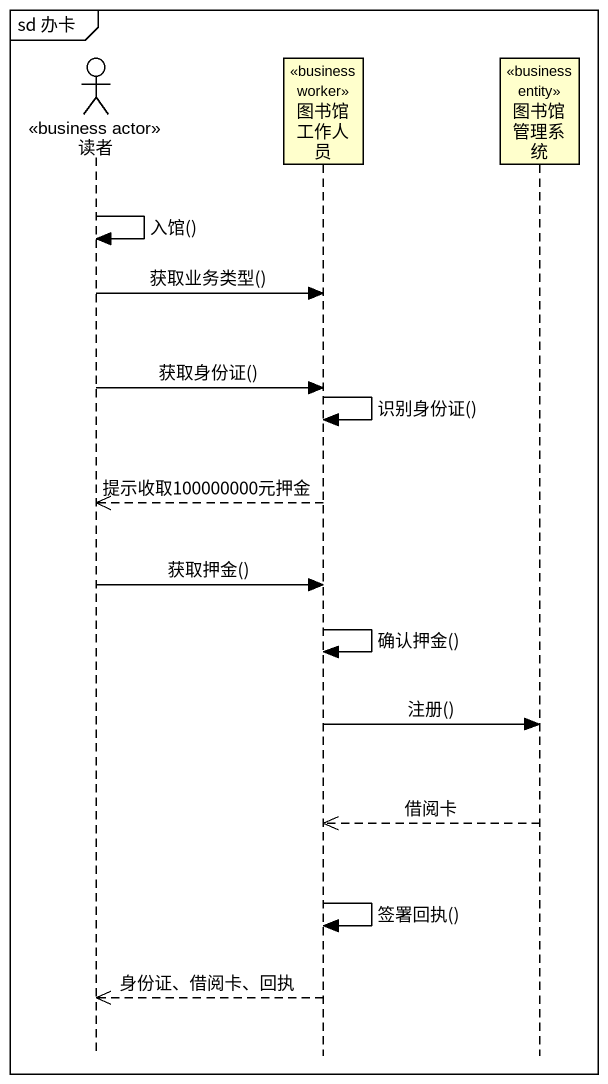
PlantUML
@startuml
mainframe sd 办卡
hide footbox
actor 读者 <<business actor>>
participant 图书馆工作人员 <<business worker>>
participant 图书馆管理系统 <<business entity>>

读者 -> 读者 : 入馆()
读者 -> 图书馆工作人员 : 获取业务类型()
读者 -> 图书馆工作人员 : 获取身份证()
图书馆工作人员 -> 图书馆工作人员 : 识别身份证()
图书馆工作人员 -->> 读者 : 提示收取100000000元押金
读者 -> 图书馆工作人员 : 获取押金()
图书馆工作人员 -> 图书馆工作人员 : 确认押金()
图书馆工作人员 -> 图书馆管理系统 : 注册()
图书馆管理系统 -->> 图书馆工作人员 : 借阅卡
图书馆工作人员 -> 图书馆工作人员 : 签署回执()
图书馆工作人员 -->> 读者 : 身份证、借阅卡、回执
@enduml
